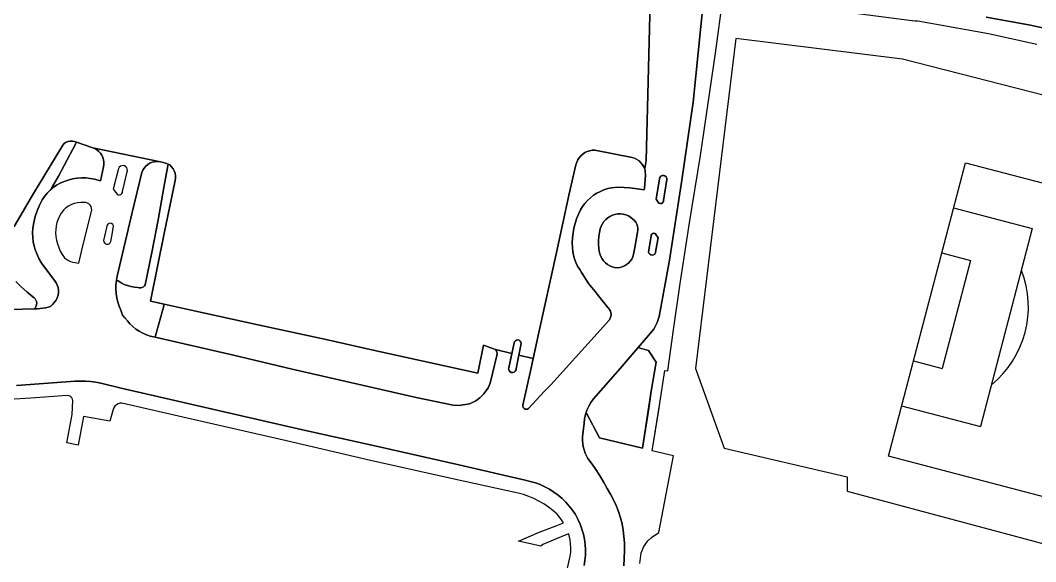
# Model space of a CAD drawing. Header units: inches. Extents: x 1273557 to 1282364, y 239587 to 246310.
# Drawn here: x 1278709 to 1279336, y 242461 to 242795 of the extents above; entities that cross this region are included whole.
import ezdxf

# ---------------------------------------------------------------- set-up
doc = ezdxf.new("R2010")
doc.units = ezdxf.units.IN
doc.header["$MEASUREMENT"] = 0
for name, color, linetype in [('GRASS', 3, 'Continuous'), ('MISC-FENCE', 140, 'Continuous'), ('MISC-SURF-FEAT', 40, 'Continuous'), ('PATH', 253, 'Continuous'), ('PATH-ISLAND', 252, 'Continuous'), ('PRKG-UW', 6, 'Continuous'), ('PRKG-UW-ISLAND', 40, 'Continuous'), ('STREET-UW', 50, 'Continuous'), ('STREET-UW-ISLAND', 20, 'Continuous')]:
    doc.layers.add(name, color=color, linetype=linetype)

msp = doc.modelspace()

# ---------------------------------------------------------------- linework, layer by layer
at = {"layer": 'GRASS'}
for points in [[(1279091.56, 242459.68), (1279092.39, 242466.19), (1279094.03, 242470.2), (1279096.48, 242473.65), (1279098.77, 242475.7), (1279103.3, 242478.78), (1279112.43, 242526.29), (1279100.82, 242528.9), (1279099.19, 242529.23), (1279103.97, 242558.84), (1279107.07, 242578.93), (1279109.01, 242578.74), (1279112.51, 242604.05), (1279116.53, 242632.78), (1279122.22, 242670.14), (1279129.04, 242711.8), (1279138.39, 242775.06), (1279143.14, 242810.2)], [(1279212.18, 242801.44), (1279259.66, 242795.24), (1279260.03, 242795.21), (1279261.47, 242795.07), (1279263.34, 242794.92), (1279307.06, 242787.12), (1279336.88, 242780.5)], [(1279305.69, 242797.14), (1279333.06, 242792.26), (1279362.78, 242785.68)], [(1278702.79, 242616.67), (1278717.38, 242617.08), (1278718.08, 242617.93), (1278718.54, 242618.76), (1278718.82, 242619.67), (1278718.89, 242620.62), (1278718.75, 242621.56), (1278718.42, 242622.45), (1278717.9, 242623.25), (1278717.22, 242623.92), (1278716.42, 242624.43), (1278712.79, 242627.49), (1278709.28, 242630.69), (1278705.9, 242634.02)]]:
    msp.add_lwpolyline(points, dxfattribs=at)
for points in [[(1278760.37, 242706.16), (1278760.38, 242707.66), (1278760.18, 242709.14), (1278759.75, 242710.57), (1278759.11, 242711.93), (1278758.28, 242713.19), (1278757.29, 242714.29), (1278756.13, 242715.26), (1278754.85, 242716.02), (1278753.5, 242716.59), (1278743.38, 242720.02), (1278742.97, 242719.24), (1278735.84, 242705.66), (1278732.29, 242699.09), (1278728.58, 242692.6), (1278727.34, 242690.43), (1278729.11, 242691.9), (1278731.2, 242693.36), (1278733.42, 242694.61), (1278735.76, 242695.66), (1278738.35, 242696.58), (1278741, 242697.27), (1278743.72, 242697.73), (1278746.46, 242697.94), (1278749.2, 242697.91), (1278751.93, 242697.62), (1278754.64, 242697.1), (1278758.2, 242696.07), (1278760.15, 242704.72)], [(1279072.81, 242610.32), (1279073.37, 242611.29), (1279073.74, 242612.36), (1279073.87, 242613.47), (1279073.77, 242614.61), (1279073.47, 242615.68), (1279072.94, 242616.67), (1279068.39, 242622.17), (1279064.04, 242627.79), (1279059.96, 242632.66), (1279056.03, 242638.89), (1279055.59, 242639.52), (1279054.45, 242641.37), (1279053.19, 242643.43), (1279052.14, 242645.59), (1279051.27, 242647.83), (1279050.62, 242650.15), (1279050.17, 242652.52), (1279049.94, 242654.91), (1279049.86, 242657.91), (1279050, 242660.92), (1279050.33, 242663.91), (1279050.87, 242666.87), (1279051.61, 242669.78), (1279052.54, 242672.64), (1279053.67, 242675.43), (1279054.99, 242678.13), (1279056.24, 242680.22), (1279057.68, 242682.18), (1279059.29, 242684), (1279061.08, 242685.67), (1279062.98, 242687.18), (1279065.04, 242688.5), (1279067.2, 242689.63), (1279069.44, 242690.57), (1279071.77, 242691.29), (1279074.15, 242691.81), (1279078.11, 242692.22), (1279081.88, 242692), (1279085.46, 242691.78), (1279090.02, 242691.17), (1279094.28, 242690.5), (1279094.43, 242691.57), (1279095.05, 242699.62), (1279094.97, 242702.1), (1279094.72, 242703.7), (1279094.05, 242704.75), (1279093.26, 242706.04), (1279092.29, 242707.32), (1279091.15, 242708.42), (1279089.83, 242709.34), (1279088.41, 242710.03), (1279086.89, 242710.49), (1279063.82, 242715.13), (1279062.21, 242715.06), (1279060.74, 242714.61), (1279059.13, 242714.28), (1279057.68, 242713.58), (1279056.36, 242712.69), (1279055.18, 242711.62), (1279054.14, 242710.42), (1279053.28, 242709.07), (1279052.6, 242707.62), (1279052.14, 242706.1), (1279047.9, 242688.09), (1279040.12, 242651.92), (1279029.21, 242602.47), (1279024.29, 242579.59), (1279019.38, 242557.56), (1279019.35, 242556.83), (1279019.58, 242556.1), (1279020.04, 242555.51), (1279020.69, 242555.11), (1279021.43, 242554.95), (1279022.18, 242555.07), (1279022.83, 242555.44), (1279025.37, 242558.19), (1279032.76, 242566.11), (1279036.6, 242570.04)], [(1278797.45, 242692.09), (1278799.97, 242705.46), (1278800.15, 242706.39), (1278799.19, 242706.83), (1278797.3, 242707.46), (1278795.36, 242707.88), (1278793.33, 242708.11), (1278791.76, 242707.95), (1278790.26, 242707.56), (1278788.83, 242706.95), (1278787.51, 242706.15), (1278786.32, 242705.15), (1278785.29, 242703.99), (1278784.44, 242702.69), (1278783.79, 242701.26), (1278777.81, 242676.46), (1278768.67, 242637.15), (1278768.21, 242634.82), (1278769.13, 242634.25), (1278770.99, 242633.11), (1278772.96, 242632.14), (1278775, 242631.37), (1278777.11, 242630.78), (1278779.27, 242630.4), (1278781.45, 242630.22), (1278782.3, 242629.95), (1278783.2, 242629.92), (1278784.07, 242630.12), (1278784.86, 242630.54), (1278785.51, 242631.16), (1278785.98, 242631.93), (1278790.02, 242651.94), (1278793.84, 242672)], [(1278774.74, 242701.63), (1278774.94, 242702.37), (1278774.88, 242703.27), (1278774.55, 242704.11), (1278773.97, 242704.81), (1278773.2, 242705.29), (1278772.32, 242705.5), (1278771.42, 242705.43), (1278770.59, 242705.08), (1278769.9, 242704.48), (1278769.44, 242703.71), (1278769.28, 242702.96), (1278766.23, 242691.03), (1278768.51, 242687.96), (1278769.23, 242687.53), (1278770.07, 242687.43), (1278770.88, 242687.67), (1278771.53, 242688.21), (1278771.9, 242688.97), (1278771.93, 242689.57)], [(1279108.22, 242696.91), (1279108.21, 242697.72), (1279107.83, 242698.54), (1279107.16, 242699.14), (1279106.3, 242699.43), (1279105.4, 242699.35), (1279104.61, 242698.91), (1279104.05, 242698.2), (1279103.86, 242697.45), (1279101.64, 242684.77), (1279103.28, 242682.38), (1279104.15, 242682.07), (1279104.99, 242682.15), (1279105.72, 242682.58), (1279106.21, 242683.27), (1279106.33, 242683.95)], [(1278752.96, 242678.16), (1278752.83, 242679.25), (1278752.47, 242680.24), (1278751.88, 242681.13), (1278751.11, 242681.86), (1278750.19, 242682.39), (1278749.18, 242682.69), (1278748.16, 242682.75), (1278746.17, 242682.8), (1278744.17, 242682.6), (1278742.21, 242682.14), (1278740.32, 242681.44), (1278738.53, 242680.5), (1278736.87, 242679.35), (1278735.36, 242677.99), (1278734.07, 242676.23), (1278732.97, 242674.36), (1278732.07, 242672.39), (1278731.38, 242670.35), (1278730.9, 242668.24), (1278730.63, 242666.09), (1278730.59, 242663.93), (1278730.77, 242661.78), (1278731.1, 242659.42), (1278731.67, 242657.1), (1278732.45, 242654.84), (1278733.45, 242652.67), (1278734.65, 242650.61), (1278736.07, 242648.64), (1278737.23, 242647.68), (1278738.49, 242646.9), (1278739.86, 242646.33), (1278741.27, 242645.96), (1278744.87, 242645.24), (1278746.69, 242653.24)], [(1279090.18, 242664.36), (1279090.39, 242665.61), (1279090.39, 242666.91), (1279090.16, 242668.21), (1279089.73, 242669.44), (1279089.1, 242670.58), (1279088.28, 242671.59), (1279087.33, 242672.45), (1279086.03, 242673.53), (1279084.57, 242674.42), (1279082.99, 242675.08), (1279081.33, 242675.52), (1279079.64, 242675.71), (1279077.93, 242675.65), (1279076.24, 242675.35), (1279074.67, 242674.84), (1279073.17, 242674.12), (1279071.79, 242673.21), (1279070.53, 242672.14), (1279069.43, 242670.91), (1279068.49, 242669.55), (1279067.74, 242668.07), (1279067.18, 242666.51), (1279066.61, 242664.1), (1279066.25, 242661.64), (1279066.08, 242659.17), (1279066.12, 242656.69), (1279066.37, 242654.25), (1279066.52, 242652.63), (1279066.89, 242651.01), (1279067.48, 242649.47), (1279068.25, 242648), (1279069.22, 242646.66), (1279070.36, 242645.46), (1279071.66, 242644.43), (1279073.07, 242643.56), (1279074.51, 242642.95), (1279076.04, 242642.58), (1279077.6, 242642.44), (1279079.17, 242642.56), (1279080.7, 242642.93), (1279082.15, 242643.53), (1279083.47, 242644.35), (1279084.68, 242645.3), (1279085.72, 242646.43), (1279086.6, 242647.69), (1279087.29, 242649.07), (1279087.53, 242649.82), (1279088.48, 242654.88)], [(1278766.33, 242668.38), (1278765.86, 242669.19), (1278765.2, 242669.69), (1278764.4, 242669.91), (1278763.57, 242669.8), (1278762.85, 242669.39), (1278762.33, 242668.74), (1278762.12, 242668.05), (1278760.21, 242659.34), (1278760.29, 242658.52), (1278760.68, 242657.78), (1278761.31, 242657.22), (1278762.1, 242656.94), (1278762.95, 242656.96), (1278763.72, 242657.29), (1278764.32, 242657.88), (1278764.64, 242658.61), (1278765.47, 242662.99)], [(1279102.84, 242660.85), (1279101.5, 242663.04), (1279101, 242663.49), (1279100.31, 242663.69), (1279099.6, 242663.56), (1279099.02, 242663.13), (1279098.69, 242662.48), (1279098.68, 242661.94), (1279096.97, 242652.23), (1279097.21, 242651.4), (1279097.72, 242650.74), (1279098.45, 242650.31), (1279099.28, 242650.19), (1279100.09, 242650.38), (1279100.78, 242650.86), (1279101.25, 242651.59), (1279101.43, 242653.33)], [(1278928.65, 242591.06), (1278896.64, 242598.31), (1278856.48, 242607.03), (1278814.32, 242616.22), (1278797.71, 242619.86), (1278797.45, 242618.93), (1278792.34, 242600.35), (1278792.09, 242599.45), (1278840.58, 242588.46), (1278876.7, 242579.67), (1278953.29, 242562.24), (1278976.15, 242557.57), (1278979.89, 242557.28), (1278986.28, 242558.35), (1278988.29, 242559.12), (1278990.21, 242560.13), (1278992.68, 242562.08), (1278994.9, 242564.26), (1278996.93, 242566.73), (1278997.84, 242568.17), (1278998.54, 242569.57), (1278999.1, 242571.04), (1279003.2, 242588.13), (1279003.37, 242589.31), (1279003.14, 242590.56), (1279002.44, 242591.85), (1278994.94, 242594.58), (1278991.56, 242577.3)], [(1279018.24, 242595.56), (1279018.15, 242596.36), (1279017.74, 242597.08), (1279017.09, 242597.58), (1279016.29, 242597.8), (1279015.47, 242597.7), (1279014.75, 242597.3), (1279014.24, 242596.65), (1279014.05, 242595.98), (1279010.59, 242580.58), (1279010.53, 242579.78), (1279010.8, 242578.92), (1279011.37, 242578.23), (1279012.16, 242577.8), (1279013.06, 242577.7), (1279013.92, 242577.94), (1279014.64, 242578.48), (1279015.1, 242579.25), (1279015.22, 242579.99), (1279015.73, 242583.26)], [(1279098.71, 242566.21), (1279101.61, 242584.06), (1279096.99, 242591.32), (1279090.98, 242593), (1279090.6, 242593.11), (1279079.47, 242580.13), (1279063, 242561.5), (1279061.41, 242559.25), (1279060.05, 242556.87), (1279058.95, 242554.36), (1279058.49, 242552.98), (1279058.72, 242552.54), (1279066.62, 242537.3), (1279093.36, 242530.93)]]:
    msp.add_lwpolyline(points, close=True, dxfattribs=at)
at = {"layer": 'GRASS', "linetype": 'Continuous', "lineweight": 25}
msp.add_lwpolyline([(1279040.82, 242428.96), (1279048.57, 242464.22), (1279048.88, 242466.76), (1279048.97, 242469.32), (1279048.84, 242471.87), (1279048.5, 242474.41), (1279047.94, 242476.9), (1279047.6, 242477.97), (1279043.08, 242476.27), (1279031.6, 242471.41), (1279030.43, 242470.44), (1279016.53, 242473.51), (1279028.91, 242478.8), (1279040.22, 242483.21), (1279044.45, 242484.92), (1279043.67, 242486.15), (1279042.13, 242488.2), (1279040.42, 242490.1), (1279037.86, 242492.44), (1279035.14, 242494.59), (1279032.28, 242496.55), (1279029.29, 242498.31), (1279026.18, 242499.86), (1279022.98, 242501.18), (1279019.69, 242502.28), (1279016.33, 242503.15), (1278976.89, 242511.88), (1278925.11, 242523.4), (1278873.34, 242535.52), (1278816.35, 242548.49), (1278771.42, 242558.82), (1278770.25, 242558.69), (1278769.13, 242558.32), (1278768.12, 242557.73), (1278767.25, 242556.93), (1278766.57, 242555.97), (1278766.11, 242554.89), (1278764.16, 242547.61), (1278747.78, 242550.56), (1278744.46, 242532.76), (1278737.56, 242534.29), (1278740.78, 242551.82), (1278741.11, 242560.49), (1278740.95, 242561.3), (1278740.59, 242562.04), (1278740.04, 242562.66), (1278739.35, 242563.11), (1278738.56, 242563.37), (1278737.73, 242563.4), (1278715.28, 242561.91), (1278688.34, 242560.22)], dxfattribs=at)
at = {"layer": 'MISC-FENCE'}
for p, q in [((1279150.9, 242783.96), (1279125.91, 242580.2)), ((1279254.04, 242771.31), (1279150.9, 242783.96)), ((1279642.56, 242671.35), (1279254.04, 242771.31)), ((1279125.91, 242580.2), (1279143.65, 242530.88)), ((1279143.65, 242530.88), (1279219.77, 242513.29)), ((1279219.77, 242513.29), (1279219.77, 242504.49)), ((1279219.77, 242504.49), (1279572.44, 242409.9))]:
    msp.add_line(p, q, dxfattribs=at)
at = {"layer": 'MISC-SURF-FEAT'}
for p, q in [((1279245.26, 242525.94), (1279292.85, 242707.26)), ((1279292.85, 242707.26), (1279603.3, 242625.78)), ((1279285.53, 242679.38), (1279334.17, 242666.62)), ((1279334.17, 242666.62), (1279302.06, 242544.28)), ((1279278.23, 242651.56), (1279296.01, 242646.89)), ((1279296.01, 242646.89), (1279278.51, 242580.2)), ((1279260.72, 242584.87), (1279278.51, 242580.2)), ((1279253.42, 242557.04), (1279302.06, 242544.28)), ((1279555.7, 242444.46), (1279245.26, 242525.94))]:
    msp.add_line(p, q, dxfattribs=at)
msp.add_arc((1279270.02, 242618.07), 61.7, 308.99613, 21.5908, dxfattribs=at)
at = {"layer": 'PATH'}
for points in [[(1279132.46, 242822.19), (1279124.67, 242744.71), (1279124.67, 242744.71), (1279117.52, 242696.47), (1279110.04, 242647.1), (1279103.55, 242612.35), (1279102.42, 242608.65), (1279100.2, 242604.44), (1279097.99, 242601.72), (1279090.6, 242593.11), (1279096.99, 242591.32), (1279101.61, 242584.06), (1279098.71, 242566.21), (1279097.11, 242555.66), (1279093.36, 242530.93), (1279066.62, 242537.3), (1279058.49, 242552.98), (1279058.08, 242551.76), (1279057.49, 242549.08), (1279057.17, 242546.36), (1279056.2, 242538), (1279056.17, 242535.81), (1279056.39, 242533.38), (1279056.64, 242532.03), (1279057.76, 242527.78), (1279059.45, 242524.59), (1279062.08, 242521), (1279064, 242518.37), (1279066.65, 242514.35), (1279069.13, 242510.21), (1279071.42, 242505.94), (1279073.51, 242502.55), (1279075.36, 242499.06), (1279077.01, 242495.47), (1279078.43, 242491.77), (1279079.62, 242488), (1279080.59, 242484.17), (1279081.31, 242480.29), (1279081.8, 242476.36), (1279082.05, 242472.41), (1279082.13, 242467.69), (1279082, 242462.96), (1279081.68, 242458.25)], [(1279091.56, 242459.68), (1279092.39, 242466.19), (1279094.03, 242470.2), (1279096.48, 242473.65), (1279098.77, 242475.7), (1279103.3, 242478.78), (1279112.43, 242526.29), (1279100.82, 242528.9), (1279099.19, 242529.23), (1279103.25, 242554.39), (1279103.97, 242558.84), (1279107.07, 242578.93), (1279109.01, 242578.74), (1279112.51, 242604.05), (1279116.53, 242632.78), (1279122.22, 242670.14), (1279129.04, 242711.8), (1279138.39, 242775.06), (1279143.14, 242810.2)], [(1279212.18, 242801.44), (1279259.66, 242795.24), (1279260.03, 242795.21), (1279261.47, 242795.07), (1279263.34, 242794.92), (1279307.06, 242787.12), (1279336.88, 242780.5)], [(1279362.78, 242785.68), (1279333.06, 242792.26), (1279305.69, 242797.14)], [(1278705.9, 242634.02), (1278709.28, 242630.69), (1278712.79, 242627.49), (1278716.42, 242624.43), (1278717.22, 242623.92), (1278717.9, 242623.25), (1278718.42, 242622.45), (1278718.75, 242621.56), (1278718.89, 242620.62), (1278718.82, 242619.67), (1278718.54, 242618.76), (1278718.08, 242617.93), (1278717.38, 242617.08), (1278719.24, 242617.13), (1278724.43, 242617.73), (1278727.32, 242618.55), (1278728.73, 242619.79), (1278729.97, 242621.16), (1278730.9, 242622.46), (1278731.61, 242623.89), (1278732.1, 242625.41), (1278732.34, 242627), (1278732.33, 242628.6), (1278732.08, 242630.17), (1278731.59, 242631.69), (1278730.87, 242633.12), (1278729.98, 242634.37), (1278721.93, 242645.33), (1278721.61, 242645.73), (1278720.26, 242648.09), (1278719.08, 242650.58), (1278718.1, 242653.17), (1278717.33, 242655.82), (1278716.78, 242658.53), (1278716.45, 242661.28), (1278716.34, 242664.04), (1278716.45, 242666.78), (1278717.11, 242670.44), (1278718.02, 242674.06), (1278719.2, 242677.61), (1278720.64, 242681.08), (1278722.3, 242684.4), (1278723.73, 242686.48), (1278725.36, 242688.45), (1278727.15, 242690.27), (1278727.34, 242690.43), (1278728.58, 242692.6), (1278732.29, 242699.09), (1278735.84, 242705.66), (1278742.97, 242719.24), (1278743.38, 242720.02), (1278742.17, 242720.43), (1278740.91, 242720.71), (1278739.58, 242720.72), (1278738.27, 242720.47), (1278737.05, 242719.95), (1278735.95, 242719.2), (1278735.04, 242718.24), (1278734.37, 242717.18), (1278716.98, 242688.24), (1278704.87, 242667.98)], [(1279057.15, 242458.39), (1279057.67, 242461.63), (1279057.96, 242464.88), (1279058.01, 242468.15), (1279057.82, 242471.42), (1279057.38, 242474.66), (1279056.73, 242477.86), (1279055.82, 242481.01), (1279054.71, 242484.09), (1279053.37, 242487.08), (1279051.8, 242489.95), (1279050.01, 242492.63), (1279048.04, 242495.19), (1279045.9, 242497.59), (1279043.6, 242499.84), (1279041.15, 242501.93), (1279038.54, 242503.84), (1279035.83, 242505.57), (1279032.98, 242507.1), (1279030.05, 242508.42), (1279027.03, 242509.54), (1279023.93, 242510.45), (1279020.8, 242511.14), (1278979.74, 242520.65), (1278927.81, 242532.32), (1278883.17, 242542.35), (1278830.2, 242554.35), (1278771, 242568.11), (1278758.51, 242571.06), (1278755.39, 242571.71), (1278752.22, 242572.17), (1278749.04, 242572.41), (1278745.85, 242572.45), (1278742.68, 242572.28), (1278706.3, 242569.73)]]:
    msp.add_lwpolyline(points, dxfattribs=at)
msp.add_lwpolyline([(1278797.45, 242618.93), (1278797.71, 242619.86), (1278789.11, 242621.74), (1278797.58, 242663.67), (1278804.42, 242696.28), (1278804.65, 242697.75), (1278804.65, 242699.29), (1278804.4, 242700.8), (1278803.9, 242702.26), (1278803.18, 242703.62), (1278802.26, 242704.85), (1278801.09, 242705.96), (1278800.15, 242706.39), (1278799.97, 242705.46), (1278797.45, 242692.09), (1278793.84, 242672), (1278790.02, 242651.94), (1278785.98, 242631.93), (1278785.51, 242631.16), (1278784.86, 242630.54), (1278784.07, 242630.12), (1278783.2, 242629.92), (1278782.3, 242629.95), (1278781.45, 242630.22), (1278779.27, 242630.4), (1278777.11, 242630.78), (1278775, 242631.37), (1278772.96, 242632.14), (1278770.99, 242633.11), (1278769.13, 242634.25), (1278768.21, 242634.82), (1278768.15, 242634.53), (1278767.86, 242631.85), (1278767.79, 242629.16), (1278767.96, 242626.47), (1278768.36, 242623.8), (1278768.99, 242621.19), (1278769.84, 242618.63), (1278770.91, 242616.16), (1278771.94, 242613.22), (1278773.42, 242611.55), (1278774.89, 242609.59), (1278776.53, 242607.76), (1278778.31, 242606.07), (1278780.23, 242604.54), (1278782.27, 242603.17), (1278784.42, 242601.98), (1278786.66, 242600.97), (1278788.99, 242600.15), (1278792.09, 242599.45), (1278792.34, 242600.35)], close=True, dxfattribs=at)
at = {"layer": 'PATH-ISLAND'}
msp.add_lwpolyline([(1279040.82, 242428.96), (1279048.57, 242464.22), (1279048.88, 242466.76), (1279048.97, 242469.32), (1279048.84, 242471.87), (1279048.5, 242474.41), (1279047.94, 242476.9), (1279047.6, 242477.97), (1279043.08, 242476.27), (1279031.6, 242471.41), (1279030.43, 242470.44), (1279016.53, 242473.51), (1279028.91, 242478.8), (1279040.22, 242483.21), (1279044.45, 242484.92), (1279043.67, 242486.15), (1279042.13, 242488.2), (1279040.42, 242490.1), (1279037.86, 242492.44), (1279035.14, 242494.59), (1279032.28, 242496.55), (1279029.29, 242498.31), (1279026.18, 242499.86), (1279022.98, 242501.18), (1279019.69, 242502.28), (1279016.33, 242503.15), (1278976.89, 242511.88), (1278925.11, 242523.4), (1278873.34, 242535.52), (1278816.35, 242548.49), (1278771.42, 242558.82), (1278770.25, 242558.69), (1278769.13, 242558.32), (1278768.12, 242557.73), (1278767.25, 242556.93), (1278766.57, 242555.97), (1278766.11, 242554.89), (1278764.16, 242547.61), (1278747.78, 242550.56), (1278744.46, 242532.76), (1278737.56, 242534.29), (1278740.78, 242551.82), (1278741.11, 242560.49), (1278740.95, 242561.3), (1278740.59, 242562.04), (1278740.04, 242562.66), (1278739.35, 242563.11), (1278738.56, 242563.37), (1278737.73, 242563.4), (1278715.28, 242561.91), (1278688.34, 242560.22)], dxfattribs=at)
at = {"layer": 'PRKG-UW'}
msp.add_lwpolyline([(1278704.87, 242667.98), (1278716.98, 242688.24), (1278734.37, 242717.18), (1278735.04, 242718.24), (1278735.95, 242719.2), (1278737.05, 242719.95), (1278738.27, 242720.47), (1278739.58, 242720.72), (1278740.91, 242720.71), (1278742.17, 242720.43), (1278743.38, 242720.02), (1278753.5, 242716.59), (1278795.36, 242707.88), (1278797.3, 242707.46), (1278799.19, 242706.83), (1278800.15, 242706.39), (1278801.09, 242705.96), (1278802.26, 242704.85), (1278803.18, 242703.62), (1278803.9, 242702.26), (1278804.4, 242700.8), (1278804.65, 242699.29), (1278804.65, 242697.75), (1278804.42, 242696.28), (1278797.58, 242663.67), (1278789.11, 242621.74), (1278797.71, 242619.86), (1278814.32, 242616.22), (1278856.48, 242607.03), (1278896.64, 242598.31), (1278928.65, 242591.06), (1278991.56, 242577.3), (1278994.94, 242594.58), (1279002.44, 242591.85), (1279012.58, 242589.42), (1279014.18, 242596.58), (1279014.75, 242597.3), (1279015.47, 242597.7), (1279016.29, 242597.8), (1279017.09, 242597.58), (1279017.74, 242597.08), (1279018.15, 242596.36), (1279018.24, 242595.56), (1279016.78, 242588.41), (1279025.72, 242586.26), (1279029.21, 242602.47), (1279040.12, 242651.92), (1279047.9, 242688.09), (1279052.14, 242706.1), (1279052.6, 242707.62), (1279053.28, 242709.07), (1279054.14, 242710.42), (1279055.18, 242711.62), (1279056.36, 242712.69), (1279057.68, 242713.58), (1279059.13, 242714.28), (1279060.74, 242714.61), (1279062.21, 242715.06), (1279063.82, 242715.13), (1279086.89, 242710.49), (1279088.41, 242710.03), (1279089.83, 242709.34), (1279091.15, 242708.42), (1279092.29, 242707.32), (1279093.26, 242706.04), (1279094.05, 242704.75), (1279094.72, 242703.7), (1279095.45, 242708.72), (1279098.72, 242839.44, 0.018958)], format="xyb", dxfattribs=at)
at = {"layer": 'PRKG-UW-ISLAND'}
for points in [[(1279053.28, 242709.07), (1279054.14, 242710.42), (1279055.18, 242711.62), (1279056.36, 242712.69), (1279057.68, 242713.58), (1279059.13, 242714.28), (1279060.74, 242714.61), (1279062.21, 242715.06), (1279063.82, 242715.13), (1279086.89, 242710.49), (1279088.41, 242710.03), (1279089.83, 242709.34), (1279091.15, 242708.42), (1279092.29, 242707.32), (1279093.26, 242706.04), (1279094.05, 242704.75), (1279094.72, 242703.7), (1279094.97, 242702.1), (1279095.05, 242699.62), (1279094.43, 242691.57), (1279094.28, 242690.5), (1279090.02, 242691.17), (1279085.46, 242691.78), (1279081.88, 242692), (1279078.11, 242692.22), (1279074.15, 242691.81), (1279071.77, 242691.29), (1279069.44, 242690.57), (1279067.2, 242689.63), (1279065.04, 242688.5), (1279062.98, 242687.18), (1279061.08, 242685.67), (1279059.29, 242684), (1279057.68, 242682.18), (1279056.24, 242680.22), (1279054.99, 242678.13), (1279053.67, 242675.43), (1279052.54, 242672.64), (1279051.61, 242669.78), (1279050.87, 242666.87), (1279050.33, 242663.91), (1279050, 242660.92), (1279049.86, 242657.91), (1279049.94, 242654.91), (1279050.17, 242652.52), (1279050.62, 242650.15), (1279051.27, 242647.83), (1279052.14, 242645.59), (1279053.19, 242643.43), (1279054.45, 242641.37), (1279055.59, 242639.52), (1279056.03, 242638.89), (1279059.96, 242632.66), (1279064.04, 242627.79), (1279068.39, 242622.17), (1279072.94, 242616.67), (1279073.47, 242615.68), (1279073.77, 242614.61), (1279073.87, 242613.47), (1279073.74, 242612.36), (1279073.37, 242611.29), (1279072.81, 242610.32), (1279036.6, 242570.04), (1279032.76, 242566.11), (1279025.37, 242558.19), (1279022.83, 242555.44), (1279022.18, 242555.07), (1279021.43, 242554.95), (1279020.69, 242555.11), (1279020.04, 242555.51), (1279019.58, 242556.1), (1279019.35, 242556.83), (1279019.38, 242557.56), (1279024.29, 242579.59), (1279029.21, 242602.47), (1279040.12, 242651.92), (1279047.9, 242688.09), (1279052.14, 242706.1), (1279052.6, 242707.62)], [(1279104.05, 242698.2), (1279104.61, 242698.91), (1279105.4, 242699.35), (1279106.3, 242699.43), (1279107.16, 242699.14), (1279107.83, 242698.54), (1279108.21, 242697.72), (1279108.22, 242696.91), (1279106.33, 242683.95), (1279106.21, 242683.27), (1279105.72, 242682.58), (1279104.99, 242682.15), (1279104.15, 242682.07), (1279103.28, 242682.38), (1279101.64, 242684.77), (1279103.86, 242697.45)], [(1279069.43, 242670.91), (1279070.53, 242672.14), (1279071.79, 242673.21), (1279073.17, 242674.12), (1279074.67, 242674.84), (1279076.24, 242675.35), (1279077.93, 242675.65), (1279079.64, 242675.71), (1279081.33, 242675.52), (1279082.99, 242675.08), (1279084.57, 242674.42), (1279086.03, 242673.53), (1279087.33, 242672.45), (1279088.28, 242671.59), (1279089.1, 242670.58), (1279089.73, 242669.44), (1279090.16, 242668.21), (1279090.39, 242666.91), (1279090.39, 242665.61), (1279090.18, 242664.36), (1279088.48, 242654.88), (1279087.53, 242649.82), (1279087.29, 242649.07), (1279086.6, 242647.69), (1279085.72, 242646.43), (1279084.68, 242645.3), (1279083.47, 242644.35), (1279082.15, 242643.53), (1279080.7, 242642.93), (1279079.17, 242642.56), (1279077.6, 242642.44), (1279076.04, 242642.58), (1279074.51, 242642.95), (1279073.07, 242643.56), (1279071.66, 242644.43), (1279070.36, 242645.46), (1279069.22, 242646.66), (1279068.25, 242648), (1279067.48, 242649.47), (1279066.89, 242651.01), (1279066.52, 242652.63), (1279066.37, 242654.25), (1279066.12, 242656.69), (1279066.08, 242659.17), (1279066.25, 242661.64), (1279066.61, 242664.1), (1279067.18, 242666.51), (1279067.74, 242668.07), (1279068.49, 242669.55)], [(1279099.02, 242663.13), (1279099.6, 242663.56), (1279100.31, 242663.69), (1279101, 242663.49), (1279101.5, 242663.04), (1279102.84, 242660.85), (1279101.43, 242653.33), (1279101.25, 242651.59), (1279100.78, 242650.86), (1279100.09, 242650.38), (1279099.28, 242650.19), (1279098.45, 242650.31), (1279097.72, 242650.74), (1279097.21, 242651.4), (1279096.97, 242652.23), (1279098.68, 242661.94), (1279098.69, 242662.48)], [(1279014.75, 242597.3), (1279015.47, 242597.7), (1279016.29, 242597.8), (1279017.09, 242597.58), (1279017.74, 242597.08), (1279018.15, 242596.36), (1279018.24, 242595.56), (1279015.73, 242583.26), (1279015.22, 242579.99), (1279015.1, 242579.25), (1279014.64, 242578.48), (1279013.92, 242577.94), (1279013.06, 242577.7), (1279012.16, 242577.8), (1279011.37, 242578.23), (1279010.8, 242578.92), (1279010.53, 242579.78), (1279010.59, 242580.58), (1279014.05, 242595.98), (1279014.24, 242596.65)]]:
    msp.add_lwpolyline(points, close=True, dxfattribs=at)
at = {"layer": 'STREET-UW'}
for points in [[(1279098.72, 242839.44), (1279095.45, 242708.72), (1279094.72, 242703.7), (1279094.97, 242702.1), (1279095.05, 242699.62), (1279094.43, 242691.57), (1279094.28, 242690.5), (1279090.02, 242691.17), (1279085.46, 242691.78), (1279081.88, 242692), (1279078.11, 242692.22), (1279074.15, 242691.81), (1279071.77, 242691.29), (1279069.44, 242690.57), (1279067.2, 242689.63), (1279065.04, 242688.5), (1279062.98, 242687.18), (1279061.08, 242685.67), (1279059.29, 242684), (1279057.68, 242682.18), (1279056.24, 242680.22), (1279054.99, 242678.13), (1279053.67, 242675.43), (1279052.54, 242672.64), (1279051.61, 242669.78), (1279050.87, 242666.87), (1279050.33, 242663.91), (1279050, 242660.92), (1279049.86, 242657.91), (1279049.94, 242654.91), (1279050.17, 242652.52), (1279050.62, 242650.15), (1279051.27, 242647.83), (1279052.14, 242645.59), (1279053.19, 242643.43), (1279054.45, 242641.37), (1279055.59, 242639.52), (1279056.03, 242638.89), (1279059.96, 242632.66), (1279064.04, 242627.79), (1279068.39, 242622.17), (1279072.94, 242616.67), (1279073.47, 242615.68), (1279073.77, 242614.61), (1279073.87, 242613.47), (1279073.74, 242612.36), (1279073.37, 242611.29), (1279072.81, 242610.32), (1279036.6, 242570.04), (1279032.76, 242566.11), (1279025.37, 242558.19), (1279022.83, 242555.44), (1279022.18, 242555.07), (1279021.43, 242554.95), (1279020.69, 242555.11), (1279020.04, 242555.51), (1279019.58, 242556.1), (1279019.35, 242556.83), (1279019.38, 242557.56), (1279024.29, 242579.59), (1279025.72, 242586.26), (1279016.78, 242588.41), (1279015.73, 242583.26), (1279015.22, 242579.99), (1279015.1, 242579.25), (1279014.64, 242578.48), (1279013.92, 242577.94), (1279013.06, 242577.7), (1279012.16, 242577.8), (1279011.37, 242578.23), (1279010.8, 242578.92), (1279010.53, 242579.78), (1279010.59, 242580.58), (1279012.58, 242589.42), (1279002.44, 242591.85), (1279003.14, 242590.56), (1279003.37, 242589.31), (1279003.2, 242588.13), (1278999.1, 242571.04), (1278998.54, 242569.57), (1278997.84, 242568.17), (1278996.93, 242566.73), (1278994.9, 242564.26), (1278992.68, 242562.08), (1278990.21, 242560.13), (1278988.29, 242559.12), (1278986.28, 242558.35), (1278979.89, 242557.28), (1278976.15, 242557.57), (1278953.29, 242562.24), (1278876.7, 242579.67), (1278840.58, 242588.46), (1278792.09, 242599.45), (1278792.09, 242599.45), (1278788.99, 242600.15), (1278786.66, 242600.97), (1278784.42, 242601.98), (1278782.27, 242603.17), (1278780.23, 242604.54), (1278778.31, 242606.07), (1278776.53, 242607.76), (1278774.89, 242609.59), (1278773.42, 242611.55), (1278771.94, 242613.22), (1278770.91, 242616.16), (1278769.84, 242618.63), (1278768.99, 242621.19), (1278768.36, 242623.8), (1278767.96, 242626.47), (1278767.79, 242629.16), (1278767.86, 242631.85), (1278768.15, 242634.53), (1278768.21, 242634.82), (1278768.67, 242637.15), (1278777.81, 242676.46), (1278783.79, 242701.26), (1278784.44, 242702.69), (1278785.29, 242703.99), (1278786.32, 242705.15), (1278787.51, 242706.15), (1278788.83, 242706.95), (1278790.26, 242707.56), (1278791.76, 242707.95), (1278793.33, 242708.11), (1278795.36, 242707.88), (1278795.36, 242707.88), (1278753.5, 242716.59), (1278754.85, 242716.02), (1278756.13, 242715.26), (1278757.29, 242714.29), (1278758.28, 242713.19), (1278759.11, 242711.93), (1278759.75, 242710.57), (1278760.18, 242709.14), (1278760.38, 242707.66), (1278760.37, 242706.16), (1278760.15, 242704.72), (1278758.2, 242696.07), (1278754.64, 242697.1), (1278751.93, 242697.62), (1278749.2, 242697.91), (1278746.46, 242697.94), (1278743.72, 242697.73), (1278741, 242697.27), (1278738.35, 242696.58), (1278735.76, 242695.66), (1278733.42, 242694.61), (1278731.2, 242693.36), (1278729.11, 242691.9), (1278727.34, 242690.43), (1278727.34, 242690.43), (1278727.15, 242690.27), (1278725.36, 242688.45), (1278723.73, 242686.48), (1278722.3, 242684.4), (1278720.64, 242681.08), (1278719.2, 242677.61), (1278718.02, 242674.06), (1278717.11, 242670.44), (1278716.45, 242666.78), (1278716.34, 242664.04), (1278716.45, 242661.28), (1278716.78, 242658.53), (1278717.33, 242655.82), (1278718.1, 242653.17), (1278719.08, 242650.58), (1278720.26, 242648.09), (1278721.61, 242645.73), (1278721.93, 242645.33), (1278729.98, 242634.37), (1278730.87, 242633.12), (1278731.59, 242631.69), (1278732.08, 242630.17), (1278732.33, 242628.6), (1278732.34, 242627), (1278732.1, 242625.41), (1278731.61, 242623.89), (1278730.9, 242622.46), (1278729.97, 242621.16), (1278728.73, 242619.79), (1278727.32, 242618.55), (1278724.43, 242617.73), (1278719.24, 242617.13), (1278717.38, 242617.08), (1278702.79, 242616.67)], [(1278706.3, 242569.73), (1278742.68, 242572.28), (1278745.85, 242572.45), (1278749.04, 242572.41), (1278752.22, 242572.17), (1278755.39, 242571.71), (1278758.51, 242571.06), (1278771, 242568.11), (1278830.2, 242554.35), (1278883.17, 242542.35), (1278927.81, 242532.32), (1278979.74, 242520.65), (1279020.8, 242511.14), (1279023.93, 242510.45), (1279027.03, 242509.54), (1279030.05, 242508.42), (1279032.98, 242507.1), (1279035.83, 242505.57), (1279038.54, 242503.84), (1279041.15, 242501.93), (1279043.6, 242499.84), (1279045.9, 242497.59), (1279048.04, 242495.19), (1279050.01, 242492.63), (1279051.8, 242489.95), (1279053.37, 242487.08), (1279054.71, 242484.09), (1279055.82, 242481.01), (1279056.73, 242477.86), (1279057.38, 242474.66), (1279057.82, 242471.42), (1279058.01, 242468.15), (1279057.96, 242464.88), (1279057.67, 242461.63), (1279057.15, 242458.39)]]:
    msp.add_lwpolyline(points, dxfattribs=at)
msp.add_lwpolyline([(1279081.68, 242458.25), (1279082, 242462.96), (1279082.13, 242467.69), (1279082.05, 242472.41), (1279081.8, 242476.36), (1279081.31, 242480.29), (1279080.59, 242484.17), (1279079.62, 242488), (1279078.43, 242491.77), (1279077.01, 242495.47), (1279075.36, 242499.06), (1279073.51, 242502.55), (1279071.42, 242505.94), (1279069.13, 242510.21), (1279066.65, 242514.35), (1279064, 242518.37), (1279062.08, 242521), (1279059.45, 242524.59), (1279057.76, 242527.78), (1279056.64, 242532.03), (1279056.39, 242533.38), (1279056.17, 242535.81), (1279056.2, 242538), (1279057.17, 242546.36), (1279057.49, 242549.08), (1279058.08, 242551.76), (1279058.49, 242552.98), (1279058.95, 242554.36), (1279060.05, 242556.87), (1279061.41, 242559.25), (1279063, 242561.5), (1279079.47, 242580.13), (1279090.6, 242593.11), (1279097.99, 242601.72), (1279100.2, 242604.44), (1279102.42, 242608.65), (1279103.55, 242612.35), (1279110.04, 242647.1), (1279117.52, 242696.47), (1279124.67, 242744.71), (1279124.67, 242744.71), (1279132.46, 242822.19, 0.042113)], format="xyb", dxfattribs=at)
at = {"layer": 'STREET-UW-ISLAND'}
for points in [[(1278774.74, 242701.63), (1278774.94, 242702.37), (1278774.88, 242703.27), (1278774.55, 242704.11), (1278773.97, 242704.81), (1278773.2, 242705.29), (1278772.32, 242705.5), (1278771.42, 242705.43), (1278770.59, 242705.08), (1278769.9, 242704.48), (1278769.44, 242703.71), (1278769.28, 242702.96), (1278766.23, 242691.03), (1278768.51, 242687.96), (1278769.23, 242687.53), (1278770.07, 242687.43), (1278770.88, 242687.67), (1278771.53, 242688.21), (1278771.9, 242688.97), (1278771.93, 242689.57)], [(1279108.22, 242696.91), (1279108.21, 242697.72), (1279107.83, 242698.54), (1279107.16, 242699.14), (1279106.3, 242699.43), (1279105.4, 242699.35), (1279104.61, 242698.91), (1279104.05, 242698.2), (1279103.86, 242697.45), (1279101.64, 242684.77), (1279103.28, 242682.38), (1279104.15, 242682.07), (1279104.99, 242682.15), (1279105.72, 242682.58), (1279106.21, 242683.27), (1279106.33, 242683.95)], [(1278752.96, 242678.16), (1278752.83, 242679.25), (1278752.47, 242680.24), (1278751.88, 242681.13), (1278751.11, 242681.86), (1278750.19, 242682.39), (1278749.18, 242682.69), (1278748.16, 242682.75), (1278746.17, 242682.8), (1278744.17, 242682.6), (1278742.21, 242682.14), (1278740.32, 242681.44), (1278738.53, 242680.5), (1278736.87, 242679.35), (1278735.36, 242677.99), (1278734.07, 242676.23), (1278732.97, 242674.36), (1278732.07, 242672.39), (1278731.38, 242670.35), (1278730.9, 242668.24), (1278730.63, 242666.09), (1278730.59, 242663.93), (1278730.77, 242661.78), (1278731.1, 242659.42), (1278731.67, 242657.1), (1278732.45, 242654.84), (1278733.45, 242652.67), (1278734.65, 242650.61), (1278736.07, 242648.64), (1278737.23, 242647.68), (1278738.49, 242646.9), (1278739.86, 242646.33), (1278741.27, 242645.96), (1278744.87, 242645.24), (1278746.69, 242653.24)], [(1279069.43, 242670.91), (1279070.53, 242672.14), (1279071.79, 242673.21), (1279073.17, 242674.12), (1279074.67, 242674.84), (1279076.24, 242675.35), (1279077.93, 242675.65), (1279079.64, 242675.71), (1279081.33, 242675.52), (1279082.99, 242675.08), (1279084.57, 242674.42), (1279086.03, 242673.53), (1279087.33, 242672.45), (1279088.28, 242671.59), (1279089.1, 242670.58), (1279089.73, 242669.44), (1279090.16, 242668.21), (1279090.39, 242666.91), (1279090.39, 242665.61), (1279090.18, 242664.36), (1279088.48, 242654.88), (1279087.53, 242649.82), (1279087.29, 242649.07), (1279086.6, 242647.69), (1279085.72, 242646.43), (1279084.68, 242645.3), (1279083.47, 242644.35), (1279082.15, 242643.53), (1279080.7, 242642.93), (1279079.17, 242642.56), (1279077.6, 242642.44), (1279076.04, 242642.58), (1279074.51, 242642.95), (1279073.07, 242643.56), (1279071.66, 242644.43), (1279070.36, 242645.46), (1279069.22, 242646.66), (1279068.25, 242648), (1279067.48, 242649.47), (1279066.89, 242651.01), (1279066.52, 242652.63), (1279066.37, 242654.25), (1279066.12, 242656.69), (1279066.08, 242659.17), (1279066.25, 242661.64), (1279066.61, 242664.1), (1279067.18, 242666.51), (1279067.74, 242668.07), (1279068.49, 242669.55)], [(1278766.33, 242668.38), (1278765.86, 242669.19), (1278765.2, 242669.69), (1278764.4, 242669.91), (1278763.57, 242669.8), (1278762.85, 242669.39), (1278762.33, 242668.74), (1278762.12, 242668.05), (1278760.21, 242659.34), (1278760.29, 242658.52), (1278760.68, 242657.78), (1278761.31, 242657.22), (1278762.1, 242656.94), (1278762.95, 242656.96), (1278763.72, 242657.29), (1278764.32, 242657.88), (1278764.64, 242658.61), (1278765.47, 242662.99)], [(1279101.5, 242663.04), (1279101, 242663.49), (1279100.31, 242663.69), (1279099.6, 242663.56), (1279099.02, 242663.13), (1279098.69, 242662.48), (1279098.68, 242661.94), (1279096.97, 242652.23), (1279097.21, 242651.4), (1279097.72, 242650.74), (1279098.45, 242650.31), (1279099.28, 242650.19), (1279100.09, 242650.38), (1279100.78, 242650.86), (1279101.25, 242651.59), (1279101.43, 242653.33), (1279102.84, 242660.85)]]:
    msp.add_lwpolyline(points, close=True, dxfattribs=at)

doc.saveas('drawing.dxf')
